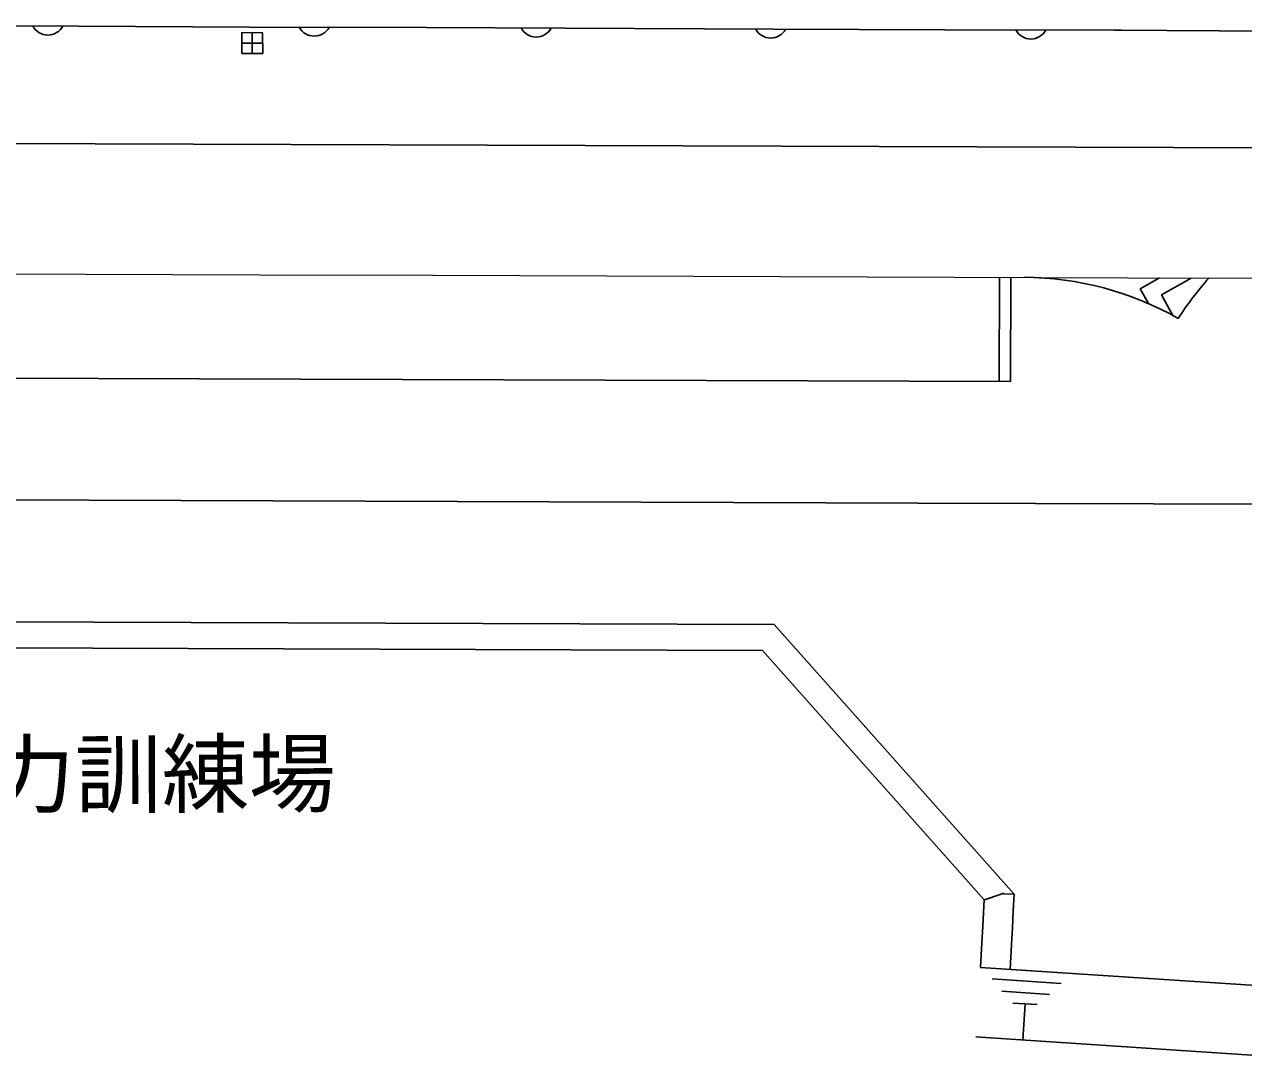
# Model space of a CAD drawing. Units: millimetres, scale not verified. Extents: x 40000 to 680000, y 20000 to 380000.
# Drawn here: x 474333 to 509390, y 263343 to 293134 of the extents above; entities that cross this region are included whole.
import ezdxf
from ezdxf.enums import TextEntityAlignment as Align

# ---------------------------------------------------------------- set-up
doc = ezdxf.new("R2010")
doc.units = ezdxf.units.MM
doc.header["$LTSCALE"] = 1000
doc.linetypes.add('CHAIN', pattern=[18.5, 12, -1.5, 3.5, -1.5])
for name, color, linetype, lineweight in [('M-BGD', 7, 'Continuous', 25), ('M-BMK', 2, 'CHAIN', 13), ('M-STR-STRC', 7, 'Continuous', 25)]:
    doc.layers.add(name, color=color, linetype=linetype, lineweight=lineweight)
doc.styles.add('ＭＳ ゴシック', font='')
doc.styles.get('ＭＳ ゴシック').set_extended_font_data('MS Gothic')

msp = doc.modelspace()

# ---------------------------------------------------------------- linework, layer by layer
at = {"layer": 'M-BGD'}
for p, q in [((475893, 293083), (465882, 293134)), ((480806, 293050), (475893, 293083)), ((480586, 292899), (481184, 292895)), ((480586, 292899), (480587, 292297)), ((485885, 293045), (480806, 293050)), ((480885, 292897), (480886, 292293)), ((481184, 292895), (481185, 292293)), ((495870, 293001), (485885, 293045)), ((500810, 292981), (495870, 293001)), ((505876, 292964), (500810, 292981)), ((515894, 292916), (505675, 292965)), ((480589, 292598), (481187, 292594)), ((480587, 292297), (481185, 292293)), ((542981, 289476), (307810, 290280)), ((502370, 285865), (502360, 282864)), ((502694, 285863), (502684, 282863)), ((506420, 285533), (506972, 285845)), ((507028, 285359), (507881, 285842)), ((506651, 285111), (506420, 285533)), ((507351, 284768), (507028, 285359)), ((502684, 282863), (465676, 282989)), ((495895, 275884), (465652, 275988)), ((495895, 275884), (502790, 268125)), ((495557, 275135), (465650, 275238)), ((495557, 275135), (501930, 267963)), ((501930, 267963), (501892, 267210)), ((502083, 268017), (501930, 267963)), ((502491, 268160), (502083, 268017)), ((502790, 268125), (502490, 268140)), ((502790, 268125), (502766, 267649)), ((502766, 267649), (502741, 267165)), ((501892, 267210), (501865, 266729)), ((502741, 267165), (502714, 266681)), ((501865, 266729), (501825, 266023)), ((502714, 266681), (502673, 265967)), ((512157, 265339), (501826, 266023)), ((502158, 265690), (504143, 265559)), ((503812, 265245), (502440, 265336)), ((502758, 264999), (503457, 264953)), ((503107, 264976), (503039, 263938)), ((512024, 263343), (501693, 264027))]:
    msp.add_line(p, q, dxfattribs=at)
for centre, radius, start, end in [((475005, 293314), 487, 207.4281, 332.0642), ((482668, 293283), 487, 207.4609, 332.097), ((489046, 293257), 487, 207.4322, 332.0684), ((495790, 293228), 487, 207.4553, 332.0915), ((503274, 293200), 487, 207.4695, 332.1056), ((503050, 276860), 9002, 60.3031, 89.8041), ((515087, 279820), 9002, 137.9938, 147.3291)]:
    msp.add_arc(centre, radius, start, end, dxfattribs=at)
at = {"layer": 'M-BMK'}
for p, q in [((471100, 285971), (476090, 285954)), ((476090, 285954), (481089, 285937)), ((481089, 285937), (486078, 285920)), ((486078, 285920), (491076, 285903)), ((491076, 285903), (496065, 285886)), ((496065, 285886), (501064, 285869)), ((501064, 285869), (506052, 285852)), ((506052, 285852), (511051, 285835))]:
    msp.add_line(p, q, dxfattribs=at)
at = {"layer": 'M-STR-STRC'}
for p, q in [((500010, 279371), (465664, 279488)), ((518017, 279310), (500010, 279371))]:
    msp.add_line(p, q, dxfattribs=at)

# ---------------------------------------------------------------- texts
at = {"layer": 'M-BGD', "style": 'ＭＳ ゴシック'}
msp.add_text('中国電力訓練場', height=1833, rotation=0.184, dxfattribs=at).set_placement((465788, 270074), align=Align.BOTTOM_LEFT)

doc.saveas('drawing.dxf')
